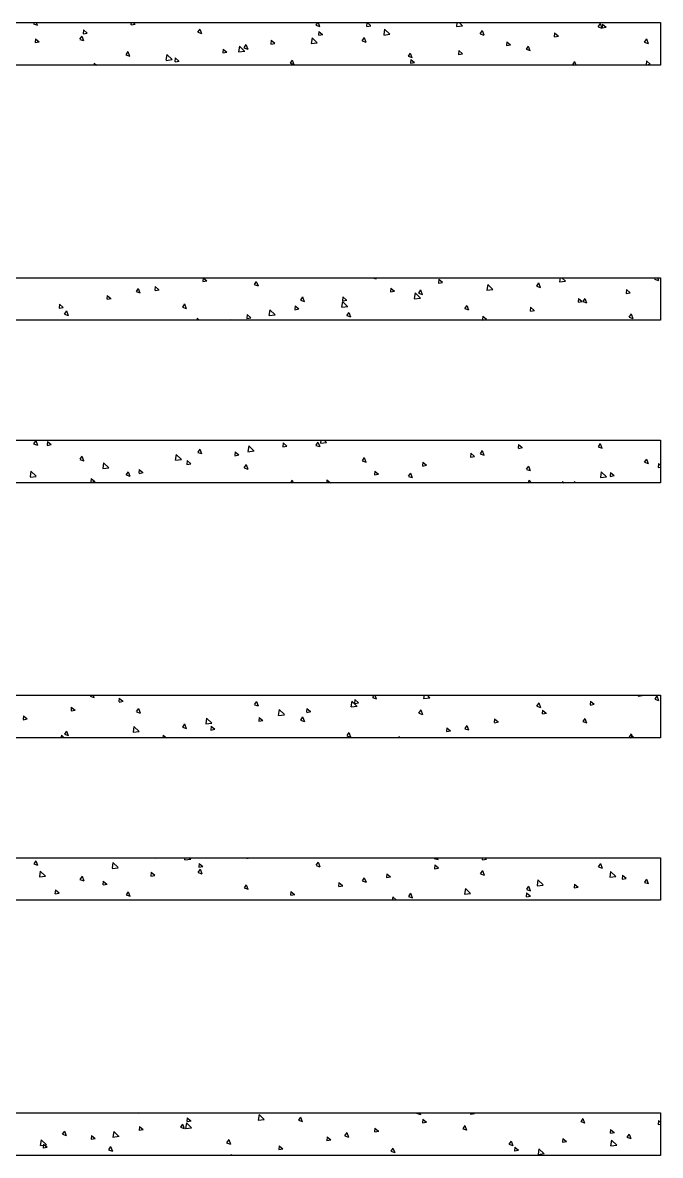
# Model space of a CAD drawing. Extents: x -474411 to 577939, y 0 to 1014176.
# Drawn here: x 366043 to 369046, y 785275 to 790605 of the extents above; entities that cross this region are included whole.
import ezdxf

# ---------------------------------------------------------------- set-up
doc = ezdxf.new("R2010")
doc.units = 0
doc.header["$LTSCALE"] = 1000
doc.header["$MEASUREMENT"] = 0
doc.layers.add('A-HATCH-2', color=251, linetype='Continuous')
doc.layers.add('AS-COLN', color=6, linetype='Continuous')

msp = doc.modelspace()

# ---------------------------------------------------------------- linework, layer by layer
at = {"layer": 'A-HATCH-2', "color": 8, "linetype": 'Continuous'}
for p, q in [((366097.1, 790605), (366093.6, 790599.8)), ((366094.2, 790599.5), (366112.3, 790593.4)), ((366107.3, 790605), (366111.7, 790593.7)), ((366554, 790605), (366553, 790594.5)), ((366563.4, 790605), (366571.8, 790598)), ((367431, 790605), (367422.8, 790593)), ((367434, 790605), (367441, 790586.9)), ((367664, 790605), (367662.5, 790587.4)), ((367664.5, 790605), (367681.3, 790590.9)), ((368088.1, 790605), (368085.3, 790587)), ((368098.5, 790605), (368113.8, 790590.3)), ((368762.2, 790601.1), (368752.1, 790586.1)), ((368762.2, 790601.1), (368770.3, 790580)), ((366328.9, 790570.8), (366327.4, 790552.9)), ((366328, 790552.6), (366346.8, 790556)), ((366328.9, 790570.8), (366346.2, 790556.3)), ((366553.7, 790594.2), (366572.5, 790597.7)), ((366877, 790574.8), (366867, 790559.9)), ((366867.6, 790559.6), (366885.7, 790553.5)), ((366877, 790574.8), (366885.1, 790553.8)), ((367423.5, 790592.7), (367441.6, 790586.6)), ((367438.4, 790563.7), (367436.8, 790545.8)), ((367437.5, 790545.5), (367456.3, 790549)), ((367438.4, 790563.7), (367455.6, 790549.3)), ((367663.1, 790587.1), (367681.9, 790590.6)), ((367747.6, 790573.9), (367743.4, 790547.2)), ((367743.9, 790546.9), (367772.4, 790550.2)), ((367747.6, 790573.9), (367771.9, 790550.5)), ((368085.8, 790586.7), (368114.3, 790590)), ((368206.3, 790568), (368196.3, 790553)), ((368196.9, 790552.7), (368215, 790546.7)), ((368206.3, 790568), (368214.4, 790547)), ((368547.9, 790556.7), (368546.3, 790538.8)), ((368547.9, 790556.7), (368565.1, 790542.2)), ((368752.8, 790585.8), (368770.9, 790579.7)), ((368773.5, 790598.3), (368772, 790580.4)), ((368772.6, 790580.1), (368791.4, 790583.6)), ((368773.5, 790598.3), (368790.8, 790583.9)), ((366103.3, 790529.2), (366101.7, 790511.2)), ((366102.3, 790510.9), (366121.1, 790514.4)), ((366103.3, 790529.2), (366120.5, 790514.7)), ((366321.2, 790541.7), (366311.1, 790526.8)), ((366311.7, 790526.5), (366329.8, 790520.4)), ((366321.2, 790541.7), (366329.2, 790520.7)), ((367063.8, 790494.4), (367059.7, 790467.7)), ((367063.8, 790494.4), (367088.1, 790471)), ((367094.6, 790501.8), (367084.5, 790486.9)), ((367094.6, 790501.8), (367102.6, 790480.8)), ((367212.8, 790522.1), (367211.2, 790504.2)), ((367211.8, 790503.9), (367230.6, 790507.4)), ((367212.8, 790522.1), (367230, 790507.7)), ((367405.7, 790534.1), (367401.5, 790507.5)), ((367402, 790507.1), (367430.5, 790510.5)), ((367405.7, 790534.1), (367430, 790510.8)), ((367650.5, 790534.9), (367640.4, 790520)), ((367641, 790519.7), (367659.1, 790513.6)), ((367650.5, 790534.9), (367658.5, 790513.9)), ((368322.2, 790515.1), (368320.6, 790497.1)), ((368321.3, 790496.8), (368340.1, 790500.3)), ((368322.2, 790515.1), (368339.5, 790500.6)), ((368423.9, 790495), (368413.8, 790480.1)), ((368423.9, 790495), (368431.9, 790474)), ((368546.9, 790538.5), (368565.7, 790541.9)), ((368979.8, 790528.1), (368969.7, 790513.1)), ((368970.3, 790512.8), (368988.4, 790506.8)), ((368979.8, 790528.1), (368987.8, 790507.1)), ((366538.7, 790468.7), (366528.6, 790453.8)), ((366529.3, 790453.5), (366547.4, 790447.4)), ((366538.7, 790468.7), (366546.8, 790447.7)), ((366721.9, 790454.6), (366717.8, 790427.9)), ((366721.9, 790454.6), (366746.3, 790431.2)), ((366987.1, 790480.5), (366985.5, 790462.6)), ((366986.1, 790462.3), (367005, 790465.7)), ((366987.1, 790480.5), (367004.3, 790466)), ((367060.1, 790467.4), (367088.6, 790470.7)), ((367085.1, 790486.6), (367103.3, 790480.5)), ((367868, 790461.9), (367857.9, 790447)), ((367858.6, 790446.7), (367876.7, 790440.6)), ((367868, 790461.9), (367876.1, 790440.9)), ((368096.6, 790473.4), (368095, 790455.5)), ((368095.6, 790455.2), (368114.4, 790458.7)), ((368096.6, 790473.4), (368113.8, 790459)), ((368414.4, 790479.8), (368432.6, 790473.7)), ((366380, 790414.8), (366378.5, 790405)), ((366380, 790414.8), (366390.2, 790405)), ((366718.2, 790427.6), (366746.7, 790430.9)), ((366761.4, 790438.9), (366759.9, 790420.9)), ((366760.5, 790420.6), (366779.3, 790424.1)), ((366761.4, 790438.9), (366778.7, 790424.4)), ((367312.1, 790428.8), (367302.1, 790413.9)), ((367302.7, 790413.6), (367320.8, 790407.5)), ((367312.1, 790428.8), (367320.2, 790407.8)), ((367870.9, 790431.8), (367869.3, 790413.9)), ((367870, 790413.6), (367888.8, 790417.1)), ((367870.9, 790431.8), (367888.1, 790417.4)), ((368641.4, 790422), (368631.4, 790407.1)), ((368632, 790406.8), (368637.2, 790405)), ((368641.4, 790422), (368647.9, 790405)), ((368980.4, 790424.8), (368978.8, 790406.8)), ((368979.4, 790406.5), (368998.2, 790410)), ((368980.4, 790424.8), (368997.6, 790410.3)), ((366893, 789404.6), (366891.4, 789386.7)), ((366892, 789386.4), (366910.8, 789389.8)), ((366893, 789404.6), (366910.2, 789390.1)), ((367143.3, 789387.5), (367133.2, 789372.5)), ((367143.3, 789387.5), (367151.4, 789366.5)), ((367690.7, 789405), (367707.8, 789399.2)), ((367705.1, 789405), (367707.2, 789399.5)), ((368002.4, 789397.5), (368000.9, 789379.6)), ((368001.5, 789379.3), (368020.3, 789382.8)), ((368002.4, 789397.5), (368019.7, 789383.1)), ((368472.6, 789380.6), (368462.5, 789365.7)), ((368472.6, 789380.6), (368480.6, 789359.6)), ((368573.5, 789405), (368570.5, 789385.9)), ((368571, 789385.6), (368599.4, 789388.9)), ((368582.5, 789405), (368599, 789389.2)), ((369022.6, 789405), (369018.4, 789398.8)), ((369019, 789398.5), (369037.1, 789392.4)), ((369031.8, 789405), (369036.5, 789392.7)), ((366441.7, 789321.3), (366440.1, 789303.4)), ((366441.7, 789321.3), (366458.9, 789306.9)), ((366587.4, 789354.4), (366577.3, 789339.5)), ((366578, 789339.2), (366596.1, 789333.1)), ((366587.4, 789354.4), (366595.5, 789333.4)), ((366667.3, 789363), (366665.7, 789345)), ((366666.4, 789344.7), (366685.2, 789348.2)), ((366667.3, 789363), (366684.5, 789348.5)), ((367133.8, 789372.2), (367152, 789366.2)), ((367776.8, 789355.9), (367775.2, 789338)), ((367775.8, 789337.7), (367794.6, 789341.2)), ((367776.8, 789355.9), (367794, 789341.5)), ((367890.8, 789333), (367886.7, 789306.3)), ((367890.8, 789333), (367915.2, 789309.6)), ((367916.7, 789347.5), (367906.6, 789332.6)), ((367907.3, 789332.3), (367925.4, 789326.2)), ((367916.7, 789347.5), (367924.8, 789326.5)), ((368232.7, 789372.8), (368228.6, 789346.1)), ((368229.1, 789345.8), (368257.5, 789349.1)), ((368232.7, 789372.8), (368257.1, 789349.4)), ((368463.1, 789365.4), (368481.3, 789359.3)), ((368886.2, 789348.9), (368884.7, 789330.9)), ((368885.3, 789330.6), (368904.1, 789334.1)), ((368886.2, 789348.9), (368903.5, 789334.4)), ((366216, 789279.7), (366214.4, 789261.8)), ((366216, 789279.7), (366233.2, 789265.3)), ((366440.7, 789303.1), (366459.5, 789306.6)), ((366805, 789281.4), (366794.9, 789266.5)), ((366805, 789281.4), (366813, 789260.4)), ((367325.5, 789272.7), (367323.9, 789254.7)), ((367325.5, 789272.7), (367342.7, 789258.2)), ((367360.8, 789314.5), (367350.8, 789299.5)), ((367351.4, 789299.2), (367369.5, 789293.2)), ((367360.8, 789314.5), (367368.9, 789293.5)), ((367549, 789293.2), (367544.8, 789266.5)), ((367545.3, 789266.2), (367573.8, 789269.5)), ((367549, 789293.2), (367573.3, 789269.9)), ((367551.1, 789314.3), (367549.5, 789296.4)), ((367550.2, 789296.1), (367569, 789299.5)), ((367551.1, 789314.3), (367568.3, 789299.8)), ((367887.2, 789306), (367915.7, 789309.3)), ((368134.3, 789274.6), (368124.2, 789259.6)), ((368134.3, 789274.6), (368142.3, 789253.5)), ((368660.6, 789307.2), (368659, 789289.3)), ((368659.6, 789289), (368678.4, 789292.5)), ((368660.6, 789307.2), (368677.8, 789292.8)), ((368690.1, 789307.6), (368680.1, 789292.7)), ((368680.7, 789292.4), (368698.8, 789286.3)), ((368690.1, 789307.6), (368698.2, 789286.6)), ((366215, 789261.5), (366233.8, 789265)), ((366249.1, 789248.3), (366239, 789233.4)), ((366239.6, 789233.1), (366257.8, 789227)), ((366249.1, 789248.3), (366257.1, 789227.3)), ((366795.5, 789266.2), (366813.6, 789260.1)), ((366865.2, 789213.7), (366863.8, 789205)), ((366865.2, 789213.7), (366874.2, 789205)), ((367099.8, 789231), (367098.2, 789213.1)), ((367098.8, 789212.8), (367117.7, 789216.3)), ((367099.8, 789231), (367117, 789216.6)), ((367207.1, 789253.4), (367202.9, 789226.8)), ((367203.4, 789226.5), (367231.9, 789229.8)), ((367207.1, 789253.4), (367231.4, 789230.1)), ((367324.5, 789254.4), (367343.3, 789257.9)), ((367578.4, 789241.5), (367568.3, 789226.5)), ((367568.9, 789226.3), (367587.1, 789220.2)), ((367578.4, 789241.5), (367586.4, 789220.5)), ((368124.8, 789259.3), (368142.9, 789253.2)), ((368209.3, 789224), (368207.7, 789206.1)), ((368209.3, 789224), (368226.5, 789209.5)), ((368434.9, 789265.6), (368433.3, 789247.7)), ((368434, 789247.4), (368452.8, 789250.9)), ((368434.9, 789265.6), (368452.2, 789251.2)), ((368907.7, 789234.6), (368897.6, 789219.7)), ((368898.2, 789219.4), (368916.4, 789213.3)), ((368907.7, 789234.6), (368915.7, 789213.6)), ((367022.5, 789208.4), (367020.2, 789205)), ((367022.5, 789208.4), (367023.8, 789205)), ((368208.3, 789205.8), (368227.1, 789209.2)), ((366104.3, 788638.1), (366094.2, 788623.2)), ((366104.3, 788638.1), (366112.3, 788617.1)), ((366159.5, 788634.2), (366157.9, 788616.3)), ((366159.5, 788634.2), (366176.8, 788619.7)), ((367269, 788627.1), (367267.4, 788609.2)), ((367269, 788627.1), (367286.2, 788612.7)), ((367433.6, 788631.3), (367423.5, 788616.3)), ((367433.6, 788631.3), (367441.6, 788610.3)), ((367447.6, 788640), (367445.5, 788626.2)), ((367446, 788625.9), (367474.5, 788629.2)), ((367463.1, 788640), (367474, 788629.5)), ((366094.8, 788622.9), (366113, 788616.8)), ((366158.6, 788616), (366177.4, 788619.4)), ((366877.7, 788598.2), (366867.6, 788583.3)), ((366868.2, 788583), (366886.4, 788576.9)), ((366877.7, 788598.2), (366885.8, 788577.2)), ((367043.3, 788585.5), (367041.8, 788567.6)), ((367043.3, 788585.5), (367060.6, 788571)), ((367107.8, 788613.1), (367103.6, 788586.4)), ((367104.1, 788586.1), (367132.6, 788589.4)), ((367107.8, 788613.1), (367132.1, 788589.7)), ((367268, 788608.9), (367286.8, 788612.4)), ((367424.1, 788616), (367442.2, 788610)), ((368152.8, 788578.5), (368151.2, 788560.5)), ((368152.8, 788578.5), (368170, 788564)), ((368207, 788591.3), (368196.9, 788576.4)), ((368197.5, 788576.1), (368215.7, 788570)), ((368207, 788591.3), (368215.1, 788570.3)), ((368378.4, 788620.1), (368376.9, 788602.2)), ((368377.5, 788601.9), (368396.3, 788605.3)), ((368378.4, 788620.1), (368395.7, 788605.6)), ((368762.9, 788624.4), (368752.8, 788609.5)), ((368753.4, 788609.2), (368771.5, 788603.1)), ((368762.9, 788624.4), (368770.9, 788603.4)), ((366321.8, 788565.1), (366311.8, 788550.2)), ((366312.4, 788549.9), (366330.5, 788543.8)), ((366321.8, 788565.1), (366329.9, 788544.1)), ((366424, 788533.6), (366419.8, 788506.9)), ((366424, 788533.6), (366448.3, 788510.2)), ((366765.9, 788573.3), (366761.7, 788546.6)), ((366762.2, 788546.3), (366790.7, 788549.7)), ((366765.9, 788573.3), (366790.2, 788550)), ((366817.7, 788543.9), (366816.1, 788526)), ((366816.7, 788525.7), (366835.5, 788529.1)), ((366817.7, 788543.9), (366834.9, 788529.4)), ((367042.4, 788567.3), (367061.2, 788570.8)), ((367095.2, 788525.2), (367085.2, 788510.3)), ((367095.2, 788525.2), (367103.3, 788504.2)), ((367651.1, 788558.3), (367641, 788543.3)), ((367641.7, 788543), (367659.8, 788537)), ((367651.1, 788558.3), (367659.2, 788537.3)), ((367927.1, 788536.8), (367925.6, 788518.9)), ((367926.2, 788518.6), (367945, 788522.1)), ((367927.1, 788536.8), (367944.4, 788522.4)), ((368151.8, 788560.2), (368170.6, 788563.7)), ((368980.4, 788551.4), (368970.3, 788536.5)), ((368971, 788536.2), (368989.1, 788530.1)), ((368980.4, 788551.4), (368988.5, 788530.4)), ((369036.6, 788529.8), (369035, 788511.9)), ((369036.6, 788529.8), (369045.8, 788522)), ((366082.1, 788493.8), (366077.9, 788467.1)), ((366078.4, 788466.8), (366106.9, 788470.1)), ((366082.1, 788493.8), (366106.4, 788470.4)), ((366420.3, 788506.6), (366448.8, 788509.9)), ((366539.4, 788492.1), (366529.3, 788477.2)), ((366529.9, 788476.9), (366548, 788470.8)), ((366539.4, 788492.1), (366547.4, 788471.1)), ((366592, 788502.3), (366590.4, 788484.3)), ((366591.1, 788484), (366609.9, 788487.5)), ((366592, 788502.3), (366609.2, 788487.8)), ((367085.8, 788510), (367103.9, 788503.9)), ((367701.5, 788495.2), (367699.9, 788477.3)), ((367700.5, 788477), (367719.3, 788480.5)), ((367701.5, 788495.2), (367718.7, 788480.7)), ((367868.7, 788485.3), (367858.6, 788470.3)), ((367859.2, 788470), (367877.3, 788464)), ((367868.7, 788485.3), (367876.7, 788464.3)), ((368424.5, 788518.4), (368414.5, 788503.4)), ((368415.1, 788503.1), (368433.2, 788497)), ((368424.5, 788518.4), (368432.6, 788497.3)), ((368767.6, 788491.8), (368763.4, 788465.1)), ((368763.9, 788464.8), (368792.4, 788468.1)), ((368767.6, 788491.8), (368791.9, 788468.4)), ((368810.9, 788488.2), (368809.4, 788470.2)), ((368810, 788469.9), (368828.8, 788473.4)), ((368810.9, 788488.2), (368828.2, 788473.7)), ((369035.6, 788511.6), (369045.8, 788513.4)), ((366366.3, 788460.6), (366364.8, 788442.7)), ((366365.4, 788442.4), (366384.2, 788445.9)), ((366366.3, 788460.6), (366383.6, 788446.2)), ((367312.8, 788452.2), (367304.6, 788440)), ((367312.8, 788452.2), (367317.5, 788440)), ((367475.8, 788453.6), (367474.6, 788440)), ((367475.8, 788453.6), (367492, 788440)), ((368425.7, 788452), (368423.8, 788440)), ((368425.7, 788452), (368438.2, 788440)), ((368585.3, 788446.5), (368584.7, 788440)), ((368585.3, 788446.5), (368593.1, 788440)), ((368642.1, 788445.4), (368638.5, 788440)), ((368642.1, 788445.4), (368644.1, 788440)), ((366363.3, 787440), (366360.5, 787435.8)), ((366361.1, 787435.5), (366379.2, 787429.4)), ((366374.6, 787440), (366378.6, 787429.7)), ((366497.9, 787426.4), (366496.3, 787408.4)), ((366496.9, 787408.1), (366515.7, 787411.6)), ((366497.9, 787426.4), (366515.1, 787411.9)), ((367143.9, 787410.8), (367133.9, 787395.9)), ((367143.9, 787410.8), (367152, 787389.8)), ((367592.9, 787412), (367588.8, 787385.3)), ((367592.9, 787412), (367617.3, 787388.6)), ((367607.3, 787419.3), (367605.8, 787401.4)), ((367606.4, 787401.1), (367625.2, 787404.6)), ((367607.3, 787419.3), (367624.6, 787404.9)), ((367697.2, 787440), (367689.8, 787429)), ((367690.4, 787428.7), (367708.5, 787422.6)), ((367701.3, 787440), (367707.9, 787422.9)), ((367933, 787440), (367930.7, 787425.1)), ((367931.1, 787424.7), (367959.6, 787428.1)), ((367947, 787440), (367959.2, 787428.4)), ((368473.2, 787404), (368463.2, 787389.1)), ((368473.2, 787404), (368481.3, 787383)), ((368716.8, 787412.3), (368715.2, 787394.3)), ((368716.8, 787412.3), (368734, 787397.8)), ((368941.2, 787440), (368940.9, 787436)), ((368941.5, 787435.7), (368960.3, 787439.1)), ((368959, 787440), (368959.7, 787439.4)), ((369029.1, 787437.1), (369019.1, 787422.2)), ((369019.7, 787421.9), (369037.8, 787415.8)), ((369029.1, 787437.1), (369037.2, 787416.1)), ((366272.2, 787384.7), (366270.7, 787366.8)), ((366271.3, 787366.5), (366290.1, 787370)), ((366272.2, 787384.7), (366289.5, 787370.3)), ((366588.1, 787377.8), (366578, 787362.8)), ((366578.6, 787362.5), (366596.7, 787356.5)), ((366588.1, 787377.8), (366596.1, 787356.7)), ((367134.5, 787395.6), (367152.6, 787389.5)), ((367251, 787372.2), (367246.9, 787345.5)), ((367247.3, 787345.2), (367275.8, 787348.5)), ((367251, 787372.2), (367275.4, 787348.8)), ((367381.7, 787377.7), (367380.1, 787359.8)), ((367380.7, 787359.5), (367399.5, 787362.9)), ((367381.7, 787377.7), (367398.9, 787363.2)), ((367589.2, 787385), (367617.7, 787388.3)), ((367917.4, 787370.9), (367907.3, 787356)), ((367907.9, 787355.7), (367926, 787349.6)), ((367917.4, 787370.9), (367925.4, 787349.9)), ((368463.8, 787388.8), (368481.9, 787382.7)), ((368491.1, 787370.6), (368489.6, 787352.7)), ((368490.2, 787352.4), (368509, 787355.9)), ((368491.1, 787370.6), (368508.4, 787356.2)), ((368715.9, 787394), (368734.7, 787397.5)), ((366046.6, 787343.1), (366045, 787325.2)), ((366045.6, 787324.9), (366064.4, 787328.4)), ((366046.6, 787343.1), (366063.8, 787328.7)), ((366805.6, 787304.8), (366795.5, 787289.8)), ((366805.6, 787304.8), (366813.7, 787283.8)), ((366909.1, 787332.4), (366905, 787305.7)), ((366905.4, 787305.4), (366933.9, 787308.7)), ((366909.1, 787332.4), (366933.5, 787309)), ((366930.4, 787294.4), (366928.8, 787276.5)), ((366930.4, 787294.4), (366947.6, 787280)), ((367156, 787336.1), (367154.5, 787318.1)), ((367155.1, 787317.8), (367173.9, 787321.3)), ((367156, 787336.1), (367173.3, 787321.6)), ((367361.5, 787337.8), (367351.4, 787322.9)), ((367352, 787322.6), (367370.2, 787316.5)), ((367361.5, 787337.8), (367369.6, 787316.8)), ((368134.9, 787297.9), (368124.8, 787283)), ((368134.9, 787297.9), (368143, 787276.9)), ((368265.5, 787329), (368263.9, 787311.1)), ((368264.5, 787310.8), (368283.3, 787314.3)), ((368265.5, 787329), (368282.7, 787314.6)), ((368690.8, 787331), (368680.7, 787316.1)), ((368681.3, 787315.8), (368699.5, 787309.7)), ((368690.8, 787331), (368698.8, 787310)), ((366225.3, 787252.9), (366223.3, 787240)), ((366225.3, 787252.9), (366238.8, 787240)), ((366249.7, 787271.7), (366239.7, 787256.8)), ((366240.3, 787256.5), (366258.4, 787250.4)), ((366249.7, 787271.7), (366257.8, 787250.7)), ((366567.2, 787292.6), (366563.1, 787266)), ((366563.6, 787265.7), (366592, 787269)), ((366567.2, 787292.6), (366591.6, 787269.3)), ((366704.7, 787252.8), (366703.6, 787240)), ((366704.7, 787252.8), (366720, 787240)), ((366796.2, 787289.5), (366814.3, 787283.5)), ((366929.4, 787276.2), (366948.2, 787279.7)), ((367579, 787264.8), (367569, 787249.9)), ((367569.6, 787249.6), (367587.7, 787243.5)), ((367579, 787264.8), (367587.1, 787243.8)), ((367814.2, 787245.8), (367813.7, 787240)), ((367814.2, 787245.8), (367821, 787240)), ((368039.8, 787287.4), (368038.3, 787269.5)), ((368038.9, 787269.2), (368057.7, 787272.6)), ((368039.8, 787287.4), (368057.1, 787272.9)), ((368125.5, 787282.7), (368143.6, 787276.6)), ((368908.3, 787258), (368898.3, 787243.1)), ((368898.9, 787242.8), (368907.2, 787240)), ((368908.3, 787258), (368915.2, 787240)), ((368910.8, 787250.9), (368909.1, 787240)), ((368910.8, 787250.9), (368922.2, 787240)), ((366104.9, 786661.5), (366094.9, 786646.5)), ((366104.9, 786661.5), (366113, 786640.5)), ((366664.3, 786675), (366669.5, 786673.2)), ((366668.3, 786675), (366668.9, 786673.5)), ((366807.2, 786675), (366805.7, 786665.4)), ((366806.1, 786665.1), (366834.6, 786668.4)), ((366827.6, 786675), (366834.2, 786668.7)), ((367098.2, 786675), (367098, 786672.6)), ((367098.6, 786672.3), (367113.2, 786675)), ((367981.5, 786675), (367980, 786672.8)), ((367980.6, 786672.5), (367998.8, 786666.4)), ((367995, 786675), (367998.2, 786666.7)), ((368208.3, 786675), (368207.4, 786665.6)), ((368208.1, 786665.3), (368226.9, 786668.7)), ((368219.1, 786675), (368226.2, 786669)), ((366095.5, 786646.2), (366113.6, 786640.2)), ((366126, 786612.5), (366121.9, 786585.8)), ((366126, 786612.5), (366150.4, 786589.2)), ((366467.9, 786652.3), (366463.8, 786625.6)), ((366464.2, 786625.3), (366492.7, 786628.6)), ((366467.9, 786652.3), (366492.3, 786628.9)), ((366648.2, 786607.3), (366646.7, 786589.4)), ((366648.2, 786607.3), (366665.5, 786592.8)), ((366878.3, 786621.6), (366868.3, 786606.6)), ((366868.9, 786606.3), (366887, 786600.3)), ((366873.9, 786648.9), (366872.3, 786631)), ((366872.9, 786630.7), (366891.7, 786634.2)), ((366873.9, 786648.9), (366891.1, 786634.4)), ((366878.3, 786621.6), (366886.4, 786600.5)), ((367434.2, 786654.6), (367424.2, 786639.7)), ((367424.8, 786639.4), (367442.9, 786633.3)), ((367434.2, 786654.6), (367442.3, 786633.6)), ((367983.4, 786641.9), (367981.8, 786623.9)), ((367982.4, 786623.6), (368001.2, 786627.1)), ((367983.4, 786641.9), (368000.6, 786627.4)), ((368207.6, 786614.7), (368197.6, 786599.8)), ((368207.6, 786614.7), (368215.7, 786593.7)), ((368763.5, 786647.8), (368753.5, 786632.9)), ((368754.1, 786632.6), (368772.2, 786626.5)), ((368763.5, 786647.8), (368771.6, 786626.8)), ((368811.5, 786610.5), (368807.4, 786583.9)), ((368811.5, 786610.5), (368835.9, 786587.2)), ((366122.4, 786585.5), (366150.8, 786588.8)), ((366322.5, 786588.5), (366312.4, 786573.5)), ((366313, 786573.3), (366331.1, 786567.2)), ((366322.5, 786588.5), (366330.5, 786567.5)), ((366422.6, 786565.7), (366421, 786547.7)), ((366421.6, 786547.4), (366440.4, 786550.9)), ((366422.6, 786565.7), (366439.8, 786551.2)), ((366647.3, 786589.1), (366666.1, 786592.5)), ((367095.9, 786548.6), (367085.8, 786533.6)), ((367095.9, 786548.6), (367104, 786527.6)), ((367532, 786558.6), (367530.5, 786540.7)), ((367532, 786558.6), (367549.3, 786544.1)), ((367651.8, 786581.6), (367641.7, 786566.7)), ((367642.3, 786566.4), (367660.4, 786560.3)), ((367651.8, 786581.6), (367659.8, 786560.6)), ((367757.7, 786600.2), (367756.1, 786582.3)), ((367756.7, 786582), (367775.5, 786585.5)), ((367757.7, 786600.2), (367774.9, 786585.8)), ((368198.2, 786599.5), (368216.3, 786593.4)), ((368469.6, 786570.8), (368465.5, 786544.1)), ((368469.6, 786570.8), (368494, 786547.4)), ((368641.5, 786551.6), (368639.9, 786533.6)), ((368641.5, 786551.6), (368658.7, 786537.1)), ((368807.8, 786583.5), (368836.3, 786586.9)), ((368867.2, 786593.2), (368865.6, 786575.3)), ((368866.2, 786575), (368885, 786578.4)), ((368867.2, 786593.2), (368884.4, 786578.7)), ((368981.1, 786574.8), (368971, 786559.9)), ((368971.6, 786559.6), (368989.7, 786553.5)), ((368981.1, 786574.8), (368989.1, 786553.8)), ((366196.9, 786524), (366195.3, 786506.1)), ((366196, 786505.8), (366214.8, 786509.3)), ((366196.9, 786524), (366214.2, 786509.6)), ((366540, 786515.5), (366530, 786500.6)), ((366530.6, 786500.3), (366548.7, 786494.2)), ((366540, 786515.5), (366548.1, 786494.5)), ((367086.4, 786533.3), (367104.6, 786527.3)), ((367306.4, 786517), (367304.8, 786499.1)), ((367305.4, 786498.8), (367324.2, 786502.2)), ((367306.4, 786517), (367323.6, 786502.5)), ((367531.1, 786540.4), (367549.9, 786543.9)), ((367869.3, 786508.6), (367859.2, 786493.7)), ((367869.3, 786508.6), (367877.4, 786487.6)), ((368127.7, 786531), (368123.6, 786504.3)), ((368124, 786504), (368152.5, 786507.3)), ((368127.7, 786531), (368152.1, 786507.6)), ((368415.8, 786509.9), (368414.3, 786492)), ((368414.9, 786491.7), (368433.7, 786495.2)), ((368425.2, 786541.7), (368415.1, 786526.8)), ((368415.7, 786526.5), (368433.9, 786520.4)), ((368415.8, 786509.9), (368433.1, 786495.5)), ((368425.2, 786541.7), (368433.3, 786520.7)), ((368465.9, 786543.8), (368494.4, 786547.1)), ((368640.5, 786533.3), (368659.4, 786536.8)), ((367080.7, 786475.4), (367081.1, 786475)), ((367080.7, 786475.4), (367080.7, 786475)), ((367313.4, 786475.6), (367313.1, 786475)), ((367313.4, 786475.6), (367313.7, 786475)), ((367785.8, 786491.2), (367783.3, 786475)), ((367785.8, 786491.2), (367802.7, 786475)), ((367859.9, 786493.4), (367878, 786487.3)), ((366584.1, 785475), (366586.6, 785474.1)), ((366585.9, 785475), (366586.3, 785474)), ((366818.3, 785452.3), (366816.7, 785434.3)), ((366817, 785434.5), (366835.8, 785438)), ((366818.3, 785452.3), (366835.5, 785437.8)), ((367156, 785467.3), (367151.9, 785440.6)), ((367152.2, 785440.8), (367180.7, 785444.1)), ((367156, 785467.3), (367180.4, 785443.9)), ((367351.6, 785455.1), (367341.6, 785440.1)), ((367341.9, 785440.3), (367360, 785434.2)), ((367351.6, 785455.1), (367359.7, 785434.1)), ((367898.6, 785475), (367897.4, 785473.2)), ((367897.8, 785473.4), (367915.9, 785467.3)), ((367912.5, 785475), (367915.6, 785467.1)), ((367927.7, 785445.2), (367926.1, 785427.3)), ((367926.5, 785427.5), (367945.3, 785430.9)), ((367927.7, 785445.2), (367945, 785430.8)), ((368152.3, 785475), (368151.8, 785468.9)), ((368152.2, 785469.1), (368171, 785472.6)), ((368167.5, 785475), (368170.6, 785472.4)), ((368680.9, 785448.2), (368670.9, 785433.3)), ((368671.2, 785433.5), (368689.3, 785427.4)), ((368680.9, 785448.2), (368689, 785427.2)), ((369037.2, 785438.2), (369035.6, 785420.2)), ((369037.2, 785438.2), (369045.8, 785430.9)), ((366239.9, 785388.9), (366229.8, 785374)), ((366239.9, 785388.9), (366247.9, 785367.9)), ((366472.2, 785387.8), (366468.1, 785361.1)), ((366472.2, 785387.8), (366496.6, 785364.4)), ((366592.6, 785410.7), (366591, 785392.7)), ((366591.4, 785392.9), (366610.2, 785396.4)), ((366592.6, 785410.7), (366609.8, 785396.2)), ((366795.7, 785422), (366785.7, 785407.1)), ((366786, 785407.2), (366804.2, 785401.1)), ((366795.7, 785422), (366803.8, 785401)), ((366814.1, 785427.5), (366810, 785400.9)), ((366810.3, 785401), (366838.8, 785404.3)), ((366814.1, 785427.5), (366838.5, 785404.2)), ((367569.2, 785382.1), (367559.1, 785367.1)), ((367569.2, 785382.1), (367577.2, 785361.1)), ((367702.1, 785403.6), (367700.5, 785385.7)), ((367700.8, 785385.8), (367719.6, 785389.3)), ((367702.1, 785403.6), (367719.3, 785389.1)), ((368125, 785415.2), (368115, 785400.2)), ((368115.3, 785400.4), (368133.5, 785394.3)), ((368125, 785415.2), (368133.1, 785394.1)), ((368811.5, 785396.5), (368810, 785378.6)), ((368810.3, 785378.8), (368829.1, 785382.3)), ((368811.5, 785396.5), (368828.8, 785382.1)), ((369036, 785420.4), (369045.8, 785422.2)), ((366130.3, 785348), (366126.2, 785321.3)), ((366126.5, 785321.5), (366155, 785324.8)), ((366130.3, 785348), (366154.7, 785324.6)), ((366141.3, 785327.4), (366139.7, 785309.5)), ((366141.3, 785327.4), (366158.5, 785312.9)), ((366230.2, 785374.1), (366248.3, 785368.1)), ((366366.9, 785369), (366365.4, 785351.1)), ((366365.7, 785351.3), (366384.5, 785354.7)), ((366366.9, 785369), (366384.2, 785354.6)), ((366468.4, 785361.3), (366496.9, 785364.6)), ((367013.3, 785349), (367003.2, 785334.1)), ((367003.6, 785334.2), (367021.7, 785328.2)), ((367013.3, 785349), (367021.4, 785328)), ((367476.4, 785362), (367474.8, 785344)), ((367475.2, 785344.2), (367494, 785347.7)), ((367476.4, 785362), (367493.6, 785347.5)), ((367559.5, 785367.3), (367577.6, 785361.2)), ((368342.6, 785342.2), (368332.5, 785327.2)), ((368332.9, 785327.4), (368351, 785321.3)), ((368342.6, 785342.2), (368350.6, 785321.2)), ((368585.9, 785354.9), (368584.3, 785337)), ((368584.6, 785337.2), (368603.5, 785340.6)), ((368585.9, 785354.9), (368603.1, 785340.5)), ((368815.8, 785346), (368811.7, 785319.3)), ((368812, 785319.5), (368840.5, 785322.8)), ((368815.8, 785346), (368840.2, 785322.6)), ((368898.5, 785375.2), (368888.4, 785360.3)), ((368888.7, 785360.5), (368906.9, 785354.4)), ((368898.5, 785375.2), (368906.5, 785354.2)), ((366140.1, 785309.6), (366158.9, 785313.1)), ((366457.4, 785315.9), (366447.3, 785301)), ((366447.7, 785301.2), (366465.8, 785295.1)), ((366457.4, 785315.9), (366465.5, 785294.9)), ((367025.1, 785278.7), (367024.8, 785275)), ((367025.1, 785278.7), (367029.5, 785275)), ((367230.8, 785276), (367230.2, 785275)), ((367230.8, 785276), (367231.2, 785275)), ((367250.7, 785320.3), (367249.2, 785302.4)), ((367249.5, 785302.6), (367268.3, 785306.1)), ((367250.7, 785320.3), (367268, 785305.9)), ((367786.7, 785309.1), (367776.6, 785294.2)), ((367777, 785294.3), (367795.1, 785288.2)), ((367786.7, 785309.1), (367794.8, 785288.1)), ((368360.2, 785313.3), (368358.6, 785295.4)), ((368359, 785295.5), (368377.8, 785299)), ((368360.2, 785313.3), (368377.4, 785298.8)), ((368473.9, 785306.2), (368469.8, 785279.6)), ((368470.1, 785279.7), (368498.6, 785283)), ((368473.9, 785306.2), (368498.3, 785282.9))]:
    msp.add_line(p, q, dxfattribs=at)
at = {"layer": 'AS-COLN', "color": 8}
for p, q in [((363045.8, 790605), (369045.8, 790605)), ((369045.8, 790605), (369045.8, 790405)), ((369045.8, 790405), (363045.8, 790405)), ((363045.8, 789405), (369045.8, 789405)), ((369045.8, 789405), (369045.8, 789205)), ((369045.8, 789205), (363045.8, 789205)), ((363045.8, 788640), (369045.8, 788640)), ((369045.8, 788640), (369045.8, 788440)), ((369045.8, 788440), (363045.8, 788440)), ((363045.8, 787440), (369045.8, 787440)), ((369045.8, 787440), (369045.8, 787240)), ((369045.8, 787240), (363045.8, 787240)), ((363045.8, 786675), (369045.8, 786675)), ((369045.8, 786675), (369045.8, 786475)), ((369045.8, 786475), (363045.8, 786475)), ((363045.8, 785475), (369045.8, 785475)), ((369045.8, 785475), (369045.8, 785275)), ((369045.8, 785275), (363045.8, 785275))]:
    msp.add_line(p, q, dxfattribs=at)

doc.saveas('drawing.dxf')
